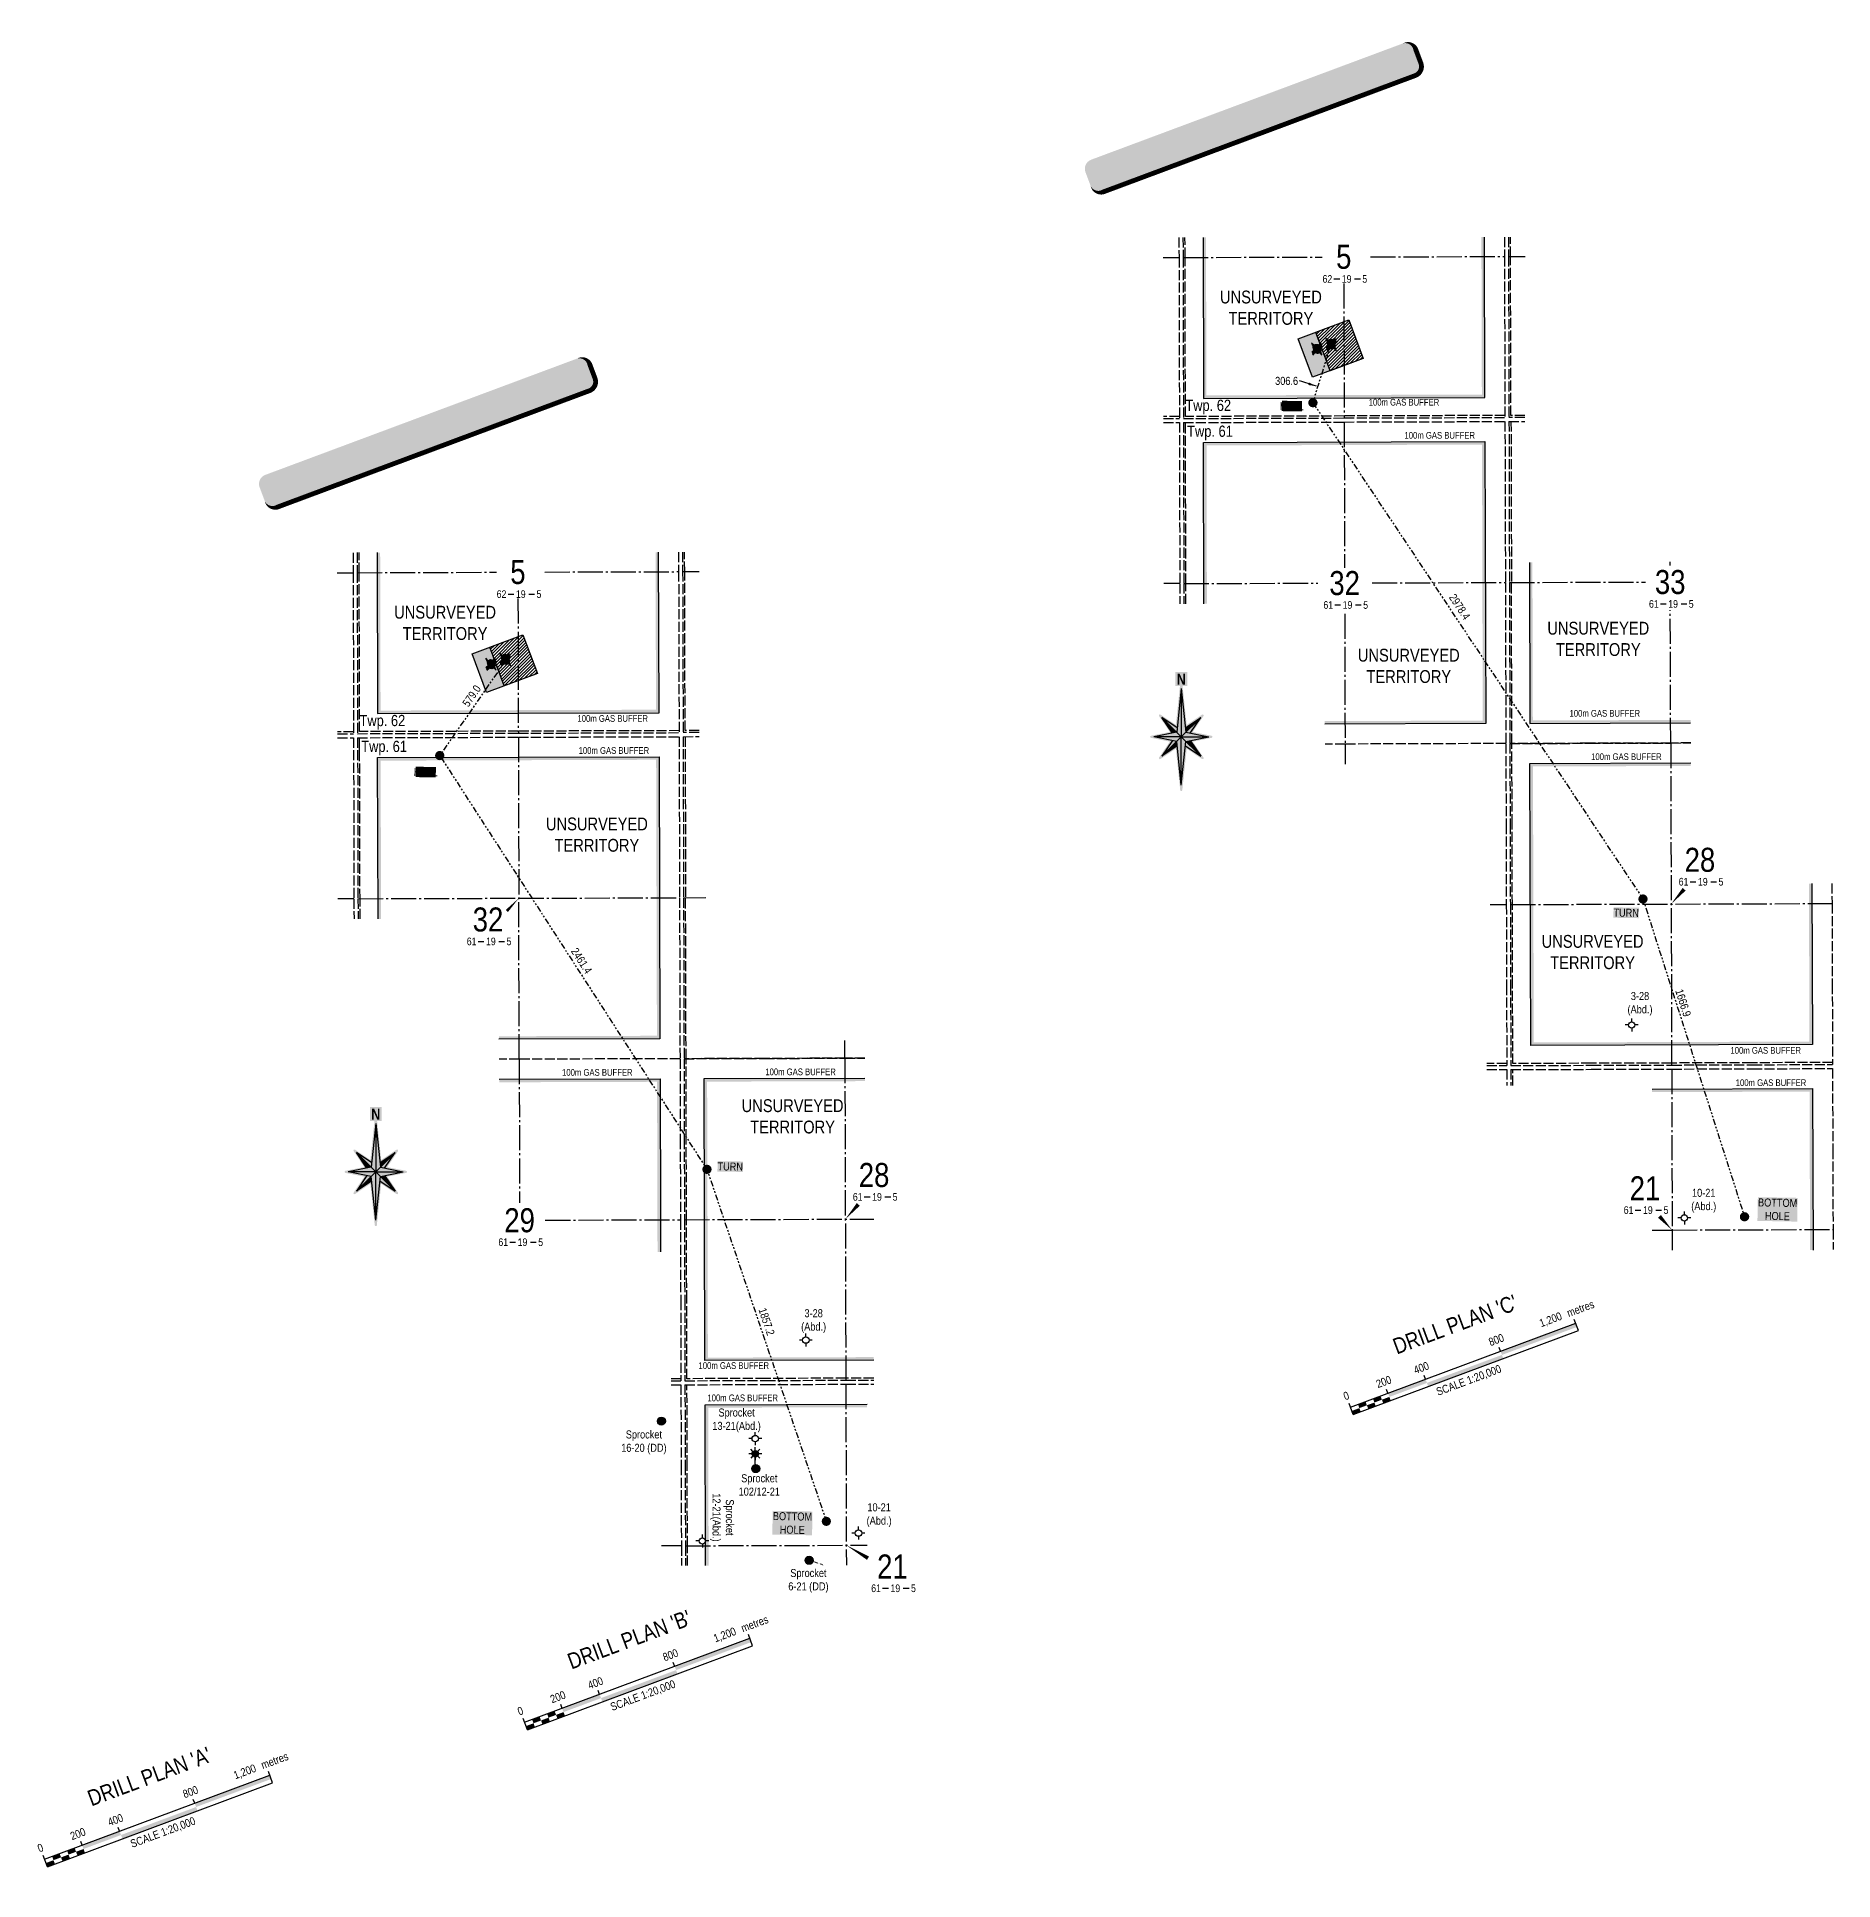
# Model space of a CAD drawing. Extents: x 508832 to 545988, y 6015023 to 6034705.
# Drawn here: x 528841 to 537809, y 6022462 to 6031669 of the extents above; entities that cross this region are included whole.
import ezdxf
from ezdxf.enums import TextEntityAlignment as Align

# ---------------------------------------------------------------- set-up
doc = ezdxf.new("R2010")
doc.units = 0
doc.header["$LTSCALE"] = 5
doc.header["$PDSIZE"] = 0.5
for name, pattern in [('foc-DOT', [1, 0.2, -0.8]), ('foc-DRILLPATH', [14.75, 6, -1.75, 1.75, -1.75, 1.75, -1.75]), ('foc-QUARTERLINE', [33, 25, -3, 2, -3]), ('foc-TRAV', [1.875, 1.25, -0.625]), ('foc-UNSURVEYED', [12.5, 10, -2.5])]:
    doc.linetypes.add(name, pattern=pattern)
for name, color, linetype in [('10', 1, 'Continuous'), ('9', 3, 'Continuous'), ('ABADATA-DRILL', 8, 'foc-DOT'), ('ABADATA-DRILL-T', 8, 'Continuous'), ('AS-TARGET-GAS', 182, 'Continuous'), ('AS-TARGET-GAS-H', 181, 'Continuous'), ('AS-UNDERLAY-H', 141, 'Continuous'), ('CG-NORTH', 7, 'Continuous'), ('D-TXT', 7, 'Continuous'), ('DETAIL-HZ-Existing', 8, 'foc-DOT'), ('DETAIL-T', 7, 'Continuous'), ('L-2', 7, 'Continuous'), ('L-BD', 7, 'Continuous'), ('L-MON', 1, 'Continuous'), ('L-QSEC', 8, 'foc-QUARTERLINE'), ('L-SECLBL', 7, 'Continuous'), ('L-UNS-T', 3, 'Continuous'), ('L-USEC', 7, 'foc-UNSURVEYED'), ('locations_3657e79d-6321-4', 7, 'Continuous'), ('P-PDRILLPATH', 12, 'foc-DRILLPATH'), ('P-PROPOSED', 10, 'Continuous'), ('P-PROPOSED-EXISTING-H', 59, 'Continuous'), ('P-PROPOSED-H', 21, 'Continuous'), ('P-TRAV', 4, 'foc-TRAV')]:
    doc.layers.add(name, color=color, linetype=linetype)
doc.styles.add('80', font='ARIALN.TTF', dxfattribs={"height": 10})
doc.styles.add('80CG', font='ARIALN.TTF', dxfattribs={"height": 10})
doc.styles.add('80L', font='ARIALN.TTF', dxfattribs={"height": 10})
doc.styles.add('BOLD', font='ARIALNB.TTF')
doc.styles.add('SIMPLEX', font='ARIALN.TTF')
doc.styles.get("Standard").update_dxf_attribs({"font": 'ARIALN.TTF'})
doc.dimstyles.new('Compass 5 000', dxfattribs={"dimscale": 5, "dimtxt": 9, "dimasz": 2, "dimexe": 0.2, "dimexo": 0.0625, "dimgap": 0.5, "dimtad": 0, "dimtih": 1, "dimtoh": 1, "dimzin": 0, "dimdsep": 46, "dimtxsty": '80CG', "dimcen": 0.1, "dimse1": 1, "dimse2": 1, "dimclrd": 256, "dimclrt": 256, "dimaunit": 1, "dimadec": 4, "dimazin": 0, "dimtfac": 0.06, "dimtofl": 0, "dimtmove": 0, "dimatfit": 1, "dimfxl": 0.2, "dimtolj": 1, "dimtzin": 0, "dimlwd": -1, "dimarcsym": 0})

# ---------------------------------------------------------------- blocks, each defined once
blk = doc.blocks.new('*U58')
at = {"color": 0}
for p, q in [((-150, 0), (-150, 15)), ((-150, 10), (150.2, 10)), ((-150, 0), (150.2, 0)), ((-100, 10), (-100, 15)), ((-50, 10), (-50, 15)), ((50, 10), (50, 15)), ((150.2, 0), (150.2, 15))]:
    blk.add_line(p, q, dxfattribs=at)
for points in [[(-150, 5), (-140, 5), (-150, 0), (-140, 0)], [(-140, 10), (-130, 10), (-140, 5), (-130, 5)], [(-130, 5), (-120, 5), (-130, 0), (-120, 0)], [(-120, 10), (-110, 10), (-120, 5), (-110, 5)], [(-110, 5), (-100, 5), (-110, 0), (-100, 0)], [(-100, 10), (-50, 10), (-100, 5), (-50, 5)], [(-50, 5), (50, 5), (-50, 0), (50, 0)], [(50, 10), (150.2, 10), (50, 5), (150.2, 5)]]:
    blk.add_solid(points, dxfattribs=at)
at = {"color": 0, "style": '80'}
blk.add_text('metres', height=10, dxfattribs=at).set_placement((162.2, 20), align=Align.CENTER)
at = {"color": 0, "char_height": 10, "style": '80'}
for s, insert, attachment_point in [('0', (-150, 30.2), 2), ('200', (-100, 30.2), 2), ('400', (-50, 30.2), 2), ('800', (50, 30.2), 2), ('1,200', (136.7, 30.2), 3), ('SCALE 1:20,000', (0.1, -5), 2)]:
    blk.add_mtext(s, dxfattribs=dict(at, insert=insert, attachment_point=attachment_point))
blk = doc.blocks.new('L-SECLBL')
at = {"layer": '9', "color": 7}
for p, q in [((-5.1, -27.8), (-12.3, -27.8)), ((20.7, -27.8), (13.5, -27.8))]:
    blk.add_line(p, q, dxfattribs=at)
at = {"layer": '10', "color": 2, "style": 'SIMPLEX'}
blk.add_attdef('SEC', text='', height=30, dxfattribs=at).set_placement((0, 0), align=Align.MIDDLE)
at = {"layer": '10', "color": 5, "style": '80L'}
blk.add_attdef('TWP', text='', height=9.5, dxfattribs=at).set_placement((-14.4, -27.4), align=Align.MIDDLE_RIGHT)
blk.add_attdef('RGE', text='', height=9.5, dxfattribs=at).set_placement((3.6, -27.4), align=Align.MIDDLE_CENTER)
blk.add_attdef('MER', text='', height=9.5, dxfattribs=at).set_placement((23.2, -27.4), align=Align.MIDDLE_LEFT)
blk = doc.blocks.new('Gabd')
for p, q in [((-0.81, 0), (-1.62, 0)), ((0, 0.81), (0, 1.62)), ((1.62, 0), (0.81, 0)), ((0, -0.81), (0, -1.62))]:
    blk.add_line(p, q)
blk.add_circle((0, 0), 0.8)
blk = doc.blocks.new('NORTH')
h = blk.add_hatch(color=141)
h.dxf.hatch_style = 1
edge = h.paths.add_edge_path()
edge.add_line((-2.5, 97.8), (-11.3, 97.8))
edge.add_line((-11.3, 97.8), (-11.3, 124.5))
edge.add_line((-11.3, 124.5), (11.4, 124.5))
edge.add_line((11.4, 124.5), (11.4, 97.8))
edge.add_line((11.4, 97.8), (2.5, 97.8))
edge.add_line((2.5, 97.8), (10.4, 22.8))
edge.add_line((10.4, 22.8), (39.9, 42.7))
edge.add_arc((41, 41), 2, -34, 124, ccw=False)
edge.add_line((42.7, 39.9), (22, 9.2))
edge.add_line((22, 9.2), (58.3, 2))
edge.add_arc((57.9, 0), 2, -78.6499, 78.6499, ccw=False)
edge.add_line((58.3, -2), (22, -9.2))
edge.add_line((22, -9.2), (42.7, -39.9))
edge.add_arc((41, -41), 2, -124, 34, ccw=False)
edge.add_line((39.9, -42.7), (10.4, -22.8))
edge.add_line((10.4, -22.8), (2, -102.6))
edge.add_arc((0, -102.4), 2, 186, 354, ccw=False)
edge.add_line((-2, -102.6), (-10.4, -22.8))
edge.add_line((-10.4, -22.8), (-39.9, -42.7))
edge.add_arc((-41, -41), 2, 146, 304, ccw=False)
edge.add_line((-42.7, -39.9), (-22, -9.2))
edge.add_line((-22, -9.2), (-58.3, -2))
edge.add_arc((-57.9, 0), 2, 101.3501, 258.6499, ccw=False)
edge.add_line((-58.3, 2), (-22, 9.2))
edge.add_line((-22, 9.2), (-42.7, 39.9))
edge.add_arc((-41, 41), 2, 56, 214, ccw=False)
edge.add_line((-39.9, 42.7), (-10.4, 22.8))
edge.add_line((-10.4, 22.8), (-2.5, 97.8))
at = {"linetype": 'Continuous'}
for points in [[(0, 92.8), (-8.8, 8.8), (0, 0)], [(-37.3, 37.3), (-17, 7.2), (-8.8, 8.8)], [(37.3, 37.3), (7.9, 17.5), (8.8, 8.8)], [(0, 0), (-52.8, 0), (-8.8, -8.8)], [(8.8, 8.8), (0, 0), (52.8, 0)], [(8.8, -8.8), (0, 0), (0, -92.8)], [(-7.9, -17.5), (-8.8, -8.8), (-37.3, -37.3)], [(17, -7.2), (8.8, -8.8), (37.3, -37.3)]]:
    blk.add_hatch(color=14, dxfattribs=at).paths.add_polyline_path(points)
at = {"color": 14, "linetype": 'Continuous'}
for p, q in [((0, 92.8), (-8.8, 8.8)), ((0, 92.8), (0, 0)), ((0, 92.8), (8.8, 8.8)), ((0, 0), (-37.3, 37.3)), ((-17, 7.2), (-37.3, 37.3)), ((-7.9, 17.5), (-37.3, 37.3)), ((0, 0), (37.3, 37.3)), ((7.9, 17.5), (37.3, 37.3)), ((17, 7.2), (37.3, 37.3)), ((-8.8, 8.8), (-52.8, 0)), ((0, 0), (-52.8, 0)), ((0, 0), (-37.3, -37.3)), ((0, 0), (37.3, -37.3)), ((0, -92.8), (0, 0)), ((0, 0), (52.8, 0)), ((8.8, 8.8), (52.8, 0)), ((-8.8, -8.8), (-52.8, 0)), ((-17, -7.2), (-37.3, -37.3)), ((-7.9, -17.5), (-37.3, -37.3)), ((0, -92.8), (-8.8, -8.8)), ((0, -92.8), (8.8, -8.8)), ((7.9, -17.5), (37.3, -37.3)), ((8.8, -8.8), (52.8, 0)), ((16.9, -7), (17, -7.2)), ((17, -7.2), (37.3, -37.3))]:
    blk.add_line(p, q, dxfattribs=at)
at = {"color": 14, "style": 'BOLD'}
blk.add_text('N', height=21.1, dxfattribs=at).set_placement((0, 110.6), align=Align.MIDDLE_CENTER)
blk = doc.blocks.new('*U62')
h = blk.add_hatch(color=255)
edge = h.paths.add_edge_path()
edge.add_line((-104, -11.5), (104, -11.5))
edge.add_arc((104, -5.5), 6, 270, 360)
edge.add_line((110, -5.5), (110, 4))
edge.add_arc((104, 4), 6, 0, 90)
edge.add_line((104, 10), (-104, 10))
edge.add_arc((-104, 4), 6, 90, 180)
edge.add_line((-110, 4), (-110, -5.5))
edge.add_arc((-104, -5.5), 6, 180, 270)
at = {"color": 14, "flags": 128}
blk.add_lwpolyline([(-104, -11.5, 3, 3, 0), (104, -11.5, 3, 3, 0.414214), (110, -5.5, 3, 3, 0), (110, 4, 3, 0, 0.414214), (104, 10, 0, 0, 0), (-104, 10, 0, 0, 0.414214), (-110, 4, 0, 0, 0), (-110, -5.5, 0, 3, 0.414214)], format="xyseb", close=True, dxfattribs=at)
at = {"color": 14, "lineweight": 30, "flags": 104}
blk.add_attdef('ENTER_TEXT', text='', height=10, dxfattribs=at).set_placement((0, 0), align=Align.MIDDLE_CENTER)
blk = doc.blocks.new('plbh')
at = {"layer": 'L-MON'}
h = blk.add_hatch(color=255, dxfattribs=at)
h.dxf.hatch_style = 1
edge = h.paths.add_edge_path()
edge.add_arc((0, 0), 1.16, 0, 360)
h = blk.add_hatch(color=256, dxfattribs=at)
h.dxf.hatch_style = 1
h.paths.add_polyline_path([(0.96, 0, 1), (-0.96, 0, 1)])
h.paths.add_polyline_path([(0.91, 0, 1), (-0.91, 0, 1)], flags=16)
h = blk.add_hatch(color=256, dxfattribs=at)
h.dxf.hatch_style = 1
h.paths.add_polyline_path([(0.45, 0, 1), (-0.45, 0, 1)])
h.paths.add_polyline_path([(0.4, 0, 1), (-0.4, 0, 1)], flags=16)
at = {"layer": 'L-MON', "color": 240}
for radius in [0.96, 0.91, 0.45, 0.4]:
    blk.add_circle((0, 0), radius, dxfattribs=at)
blk = doc.blocks.new('GAS')
h = blk.add_hatch(color=255)
h.dxf.hatch_style = 1
edge = h.paths.add_edge_path()
edge.add_arc((0, 0), 0.9, 0, 360)
for p, q in [((-0.81, 0), (-1.62, 0)), ((-0.57, 0.57), (-1.14, 1.14)), ((0, 0.81), (0, 1.62)), ((0.57, 0.57), (1.14, 1.14)), ((1.62, 0), (0.81, 0)), ((-0.57, -0.57), (-1.14, -1.14)), ((0, -0.81), (0, -1.62)), ((1.14, -1.14), (0.57, -0.57))]:
    blk.add_line(p, q)
blk.add_circle((0, 0), 0.8)
blk = doc.blocks.new('BH-Existing')
at = {"layer": 'DETAIL-HZ-Existing'}
h = blk.add_hatch(color=256, dxfattribs=at)
h.dxf.hatch_style = 1
edge = h.paths.add_edge_path()
edge.add_arc((0, 0), 0.5, 0, 360)
at = {"layer": 'AS-UNDERLAY-H'}
blk.add_circle((0, 0), 0.5, dxfattribs=at)
blk = doc.blocks.new('*U70')
h = blk.add_hatch(color=255)
edge = h.paths.add_edge_path()
edge.add_line((-104, -11.5), (104, -11.5))
edge.add_arc((104, -5.5), 6, 270, 360)
edge.add_line((110, -5.5), (110, 4))
edge.add_arc((104, 4), 6, 0, 90)
edge.add_line((104, 10), (-104, 10))
edge.add_arc((-104, 4), 6, 90, 180)
edge.add_line((-110, 4), (-110, -5.5))
edge.add_arc((-104, -5.5), 6, 180, 270)
at = {"color": 14, "flags": 128}
blk.add_lwpolyline([(-104, -11.5, 3, 3, 0), (104, -11.5, 3, 3, 0.414214), (110, -5.5, 3, 3, 0), (110, 4, 3, 0, 0.414214), (104, 10, 0, 0, 0), (-104, 10, 0, 0, 0.414214), (-110, 4, 0, 0, 0), (-110, -5.5, 0, 3, 0.414214)], format="xyseb", close=True, dxfattribs=at)
at = {"color": 14, "lineweight": 30, "flags": 104}
blk.add_attdef('ENTER_TEXT', text='', height=10, dxfattribs=at).set_placement((0, 0), align=Align.MIDDLE_CENTER)
blk = doc.blocks.new('WC')
at = {"layer": 'L-MON'}
h = blk.add_hatch(color=255, dxfattribs=at)
h.dxf.hatch_style = 1
edge = h.paths.add_edge_path()
edge.add_arc((0, 0), 0.9, 0, 360)
at = {"layer": 'L-MON', "color": 240, "flags": 128}
for points in [[(-0.62, 0.5), (-1.23, 1.12)], [(0.52, 0.61), (1.13, 1.21)], [(-1.18, -1.18), (-0.56, -0.57)], [(1.16, -1.18), (0.56, -0.57)]]:
    blk.add_lwpolyline(points, dxfattribs=at)
at = {"layer": 'L-MON', "color": 240}
for radius in [0.8, 0.373]:
    blk.add_circle((0, 0), radius, dxfattribs=at)

msp = doc.modelspace()

# ---------------------------------------------------------------- hatches: boundary and pattern name
at = {"layer": 'AS-TARGET-GAS-H'}
h = msp.add_hatch(color=256, dxfattribs=at)
h.dxf.hatch_style = 1
h.paths.add_polyline_path([(534677.74, 6030666.807), (534679.685, 6029877.669), (536054.916, 6029882.025), (536052.701, 6030668.279), (536067.693, 6030668.322), (536069.95, 6029867.08), (534664.73, 6029862.63), (534662.748, 6030666.77)], flags=17)
h = msp.add_hatch(color=256, dxfattribs=at)
h.dxf.hatch_style = 1
h.paths.add_polyline_path([(535270.66, 6028250.892), (535270.66, 6028235.9), (536074.539, 6028238.478), (536070.57, 6029647.079), (534665.273, 6029642.628), (534667.257, 6028837.063), (534682.249, 6028837.063), (534680.301, 6029627.684), (536055.621, 6029632.04), (536059.505, 6028253.422)])
h = msp.add_hatch(color=256, dxfattribs=at)
h.dxf.hatch_style = 1
h.paths.add_polyline_path([(530554.624, 6029092.539), (530556.569, 6028303.401), (531931.799, 6028307.757), (531929.584, 6029094.012), (531944.576, 6029094.054), (531946.834, 6028292.813), (530541.614, 6028288.362), (530539.632, 6029092.502)], flags=17)
h = msp.add_hatch(color=256, dxfattribs=at)
h.dxf.hatch_style = 1
h.paths.add_polyline_path([(536307.264, 6029043.472), (536292.272, 6029043.425), (536294.537, 6028239.184), (537097.38, 6028241.758), (537097.332, 6028256.75), (536309.487, 6028254.224)])
h = msp.add_hatch(color=256, dxfattribs=at)
h.dxf.hatch_style = 1
h.paths.add_polyline_path([(531147.543, 6026676.624), (531147.543, 6026661.632), (531951.422, 6026664.211), (531947.454, 6028072.812), (530542.156, 6028068.361), (530544.14, 6027262.796), (530559.132, 6027262.796), (530557.185, 6028053.417), (531932.504, 6028057.772), (531936.388, 6026679.155)])
h = msp.add_hatch(color=256, dxfattribs=at)
h.dxf.hatch_style = 1
h.paths.add_polyline_path([(537098.023, 6028026.875), (537097.979, 6028041.867), (536295.1, 6028039.292), (536299.069, 6026630.7), (537705.429, 6026635.266), (537702.88, 6027439.477), (537687.888, 6027439.429), (537690.389, 6026650.209), (536314.019, 6026645.74), (536310.134, 6028024.348)])
h = msp.add_hatch(color=256, dxfattribs=at)
h.dxf.hatch_style = 1
h.paths.add_polyline_path([(531939.429, 6025599.894), (531954.421, 6025599.894), (531953.97, 6025760.059), (531951.986, 6026464.325), (531149.157, 6026461.8), (531149.204, 6026446.808), (531937.036, 6026449.286), (531938.978, 6025760.017)])
h = msp.add_hatch(color=256, dxfattribs=at)
h.dxf.hatch_style = 1
h.paths.add_polyline_path([(533018.53, 6025059.168), (533018.53, 6025074.16), (532190.902, 6025071.473), (532187.017, 6026450.081), (532974.907, 6026452.607), (532974.862, 6026467.599), (532171.983, 6026465.024), (532175.953, 6025056.432)])
h = msp.add_hatch(color=256, dxfattribs=at)
h.dxf.hatch_style = 1
h.paths.add_polyline_path([(537693.371, 6025608.757), (537708.363, 6025608.757), (537706.09, 6026415.276), (536905.069, 6026412.739), (536905.069, 6026397.747), (537691.141, 6026400.237)])
h = msp.add_hatch(color=256, dxfattribs=at)
h.dxf.hatch_style = 1
h.paths.add_polyline_path([(532985.395, 6024824.124), (532985.395, 6024839.116), (532177.676, 6024836.558), (532179.31, 6024032.872), (532194.298, 6024032.914), (532192.705, 6024821.614)])
at = {"layer": 'P-PROPOSED-EXISTING-H'}
h = msp.add_hatch(dxfattribs=at)
h.set_pattern_fill('ANSI31', color=256, scale=3.496428)
h.set_pattern_definition([(45, (23539.623, 13088.726), (-7.849704354, 7.849704354), [])])
h.paths.add_polyline_path([(535297.443, 6030001), (535225.459, 6030193.896), (535390.73, 6030255.572), (535462.715, 6030062.677)])
h = msp.add_hatch(dxfattribs=at)
h.set_pattern_fill('ANSI31', color=256, scale=3.496428)
h.set_pattern_definition([(45, (19416.507, 11514.458), (-7.849704354, 7.849704354), [])])
h.paths.add_polyline_path([(531174.327, 6028426.733), (531102.342, 6028619.628), (531267.614, 6028681.304), (531339.599, 6028488.409)])
at = {"layer": 'P-PROPOSED-H'}
h = msp.add_hatch(color=256, dxfattribs=at)
h.dxf.hatch_style = 1
h.paths.add_polyline_path([(535225.459, 6030193.896), (535137.157, 6030160.943), (535209.128, 6029968.087), (535297.434, 6030001.025)])
h = msp.add_hatch(color=256, dxfattribs=at)
h.dxf.hatch_style = 1
h.paths.add_polyline_path([(531102.342, 6028619.628), (531014.041, 6028586.676), (531086.011, 6028393.819), (531174.317, 6028426.758)])

# ---------------------------------------------------------------- linework, layer by layer
at = {"layer": 'ABADATA-DRILL', "linetype": 'Continuous', "flags": 128}
msp.add_lwpolyline([(532427.401, 6024591.61), (532427.401, 6024591.61), (532427.151, 6024591.609), (532425.491, 6024591.424), (532423.862, 6024591.309), (532422.212, 6024591.185), (532421.144, 6024590.562), (532420.746, 6024589.65), (532420.179, 6024588.619), (532420.162, 6024587.679), (532420.694, 6024587.16), (532420.924, 6024587.081), (532421.193, 6024587.492), (532421.67, 6024588.303), (532421.737, 6024589.593), (532421.241, 6024591.532), (532421.184, 6024593.832), (532421.672, 6024594.583), (532422.4, 6024595.485), (532422.498, 6024595.945), (532422.058, 6024596.104), (532421.998, 6024596.134), (532421.907, 6024596.514), (532421.947, 6024596.544), (532422.017, 6024596.374), (532422.057, 6024596.244), (532422.108, 6024596.014), (532422.159, 6024595.694), (532422.25, 6024595.325), (532422.361, 6024594.855), (532422.513, 6024594.296), (532422.745, 6024593.576), (532423.068, 6024592.657), (532423.451, 6024591.618), (532423.794, 6024590.549), (532424.067, 6024589.48), (532424.423, 6024587.311), (532424.689, 6024585.322), (532425.005, 6024583.403), (532425.23, 6024581.383), (532425.366, 6024579.534), (532425.501, 6024577.764), (532425.527, 6024575.784), (532425.443, 6024573.574), (532425.3, 6024571.234), (532425.207, 6024568.903), (532425.183, 6024566.583), (532425.13, 6024564.283), (532425.106, 6024562.033), (532425.173, 6024559.883), (532425.279, 6024557.773), (532425.498, 6024554.694), (532425.666, 6024551.724), (532425.765, 6024548.595), (532425.874, 6024545.485), (532426.003, 6024542.415), (532426.142, 6024539.346), (532426.28, 6024536.556), (532426.436, 6024534.677), (532426.601, 6024532.917), (532426.623, 6024532.137), (532426.595, 6024531.497), (532426.576, 6024531.047), (532426.557, 6024530.687), (532426.558, 6024530.237), (532426.65, 6024529.697), (532426.792, 6024529.088), (532426.944, 6024528.408), (532427.126, 6024527.739), (532427.357, 6024527.119), (532427.549, 6024526.53), (532427.721, 6024525.92), (532427.923, 6024525.291), (532428.085, 6024524.661), (532428.206, 6024524.032), (532428.38, 6024522.782), (532428.452, 6024522.172), (532428.543, 6024521.673), (532428.907, 6024520.274), (532429.008, 6024519.934), (532429.11, 6024519.444), (532429.627, 6024516.986)], dxfattribs=at)
at = {"layer": 'ABADATA-DRILL', "flags": 128}
msp.add_lwpolyline([(532767.146, 6024034.655), (532766.138, 6024035.114), (532763.344, 6024036.275), (532760.601, 6024037.327), (532757.878, 6024038.329), (532755.165, 6024039.341), (532752.432, 6024040.373), (532749.769, 6024041.325), (532747.286, 6024042.217), (532744.963, 6024043.07), (532742.811, 6024043.854), (532740.679, 6024044.627), (532738.627, 6024045.391), (532736.604, 6024046.155), (532732.7, 6024047.653), (532728.995, 6024049.052), (532725.411, 6024050.411), (532722.057, 6024051.741), (532718.863, 6024053.012), (532715.88, 6024054.193), (532713.227, 6024055.185), (532710.934, 6024055.988), (532709.002, 6024056.662), (532707.331, 6024057.207), (532705.909, 6024057.653), (532704.749, 6024057.939), (532703.838, 6024058.146), (532703.057, 6024058.334), (532702.427, 6024058.422), (532702.127, 6024058.461), (532700.806, 6024058.717), (532699.896, 6024058.895), (532699.145, 6024059.082), (532698.495, 6024059.28), (532697.914, 6024059.389), (532697.334, 6024059.407), (532696.654, 6024059.295), (532696.265, 6024059.164)], dxfattribs=at)
at = {"layer": 'AS-TARGET-GAS', "flags": 128}
for points in [[(534662.748, 6030666.77), (534664.73, 6029862.63), (536069.95, 6029867.08), (536067.693, 6030668.322)], [(534667.257, 6028837.063), (534665.273, 6029642.628), (536070.57, 6029647.079), (536074.539, 6028238.478), (535270.66, 6028235.9)], [(530539.632, 6029092.502), (530541.614, 6028288.362), (531946.834, 6028292.813), (531944.576, 6029094.054)], [(536292.272, 6029043.425), (536294.537, 6028239.184), (537097.38, 6028241.758)], [(530544.14, 6027262.796), (530542.156, 6028068.361), (531947.454, 6028072.812), (531951.422, 6026664.211), (531147.543, 6026661.632)], [(537702.88, 6027439.477), (537705.429, 6026635.266), (536299.069, 6026630.7), (536295.1, 6028039.292), (537097.979, 6028041.867)], [(531149.157, 6026461.8), (531951.986, 6026464.325), (531953.97, 6025760.059), (531954.421, 6025599.894)], [(533018.53, 6025059.168), (532175.953, 6025056.432), (532171.983, 6026465.024), (532974.862, 6026467.599)], [(536905.069, 6026412.739), (537706.09, 6026415.276), (537708.363, 6025608.757)], [(532179.31, 6024032.872), (532177.676, 6024836.558), (532985.395, 6024839.116)]]:
    msp.add_lwpolyline(points, dxfattribs=at)
at = {"layer": 'L-BD', "linetype": 'Continuous', "flags": 128}
msp.add_lwpolyline([(531246.664, 6027366.264, 0, 14.992, 0), (531186.931, 6027302.208, 0, 0, 0)], format="xyseb", dxfattribs=at)
at = {"layer": 'L-QSEC'}
for p, q in [((534463.102, 6030566.262), (534542.939, 6030566.514)), ((534563.048, 6030566.577), (535257.827, 6030568.779)), ((535499.486, 6030569.544), (536167.911, 6030571.662)), ((536188.02, 6030571.726), (536270.752, 6030571.988)), ((535365.83, 6030436.911), (535367.603, 6029764.91)), ((535367.656, 6029744.801), (535369.579, 6029016.748)), ((530339.986, 6028991.994), (530419.822, 6028992.246)), ((530439.931, 6028992.31), (531134.711, 6028994.511)), ((531376.369, 6028995.277), (532044.795, 6028997.395)), ((532064.904, 6028997.459), (532147.635, 6028997.721)), ((531242.713, 6028862.644), (531244.486, 6028190.643)), ((534567.064, 6028937.967), (535235.696, 6028940.103)), ((535370.186, 6028787.035), (535371.905, 6028136.277)), ((531244.54, 6028170.534), (531246.664, 6027366.264)), ((530443.948, 6027363.699), (531246.664, 6027366.264)), ((531246.664, 6027366.264), (532049.384, 6027368.829)), ((531248.789, 6026562.01), (531246.664, 6027366.264))]:
    msp.add_line(p, q, dxfattribs=at)
at = {"layer": 'L-QSEC', "flags": 128}
for points in [[(536995.079, 6029028.039), (536995.027, 6029045.661)], [(535506.569, 6028940.969), (536172.501, 6028943.097)], [(536192.61, 6028943.154), (536871.307, 6028945.319)], [(534546.955, 6028937.917), (534467.119, 6028937.664)], [(536997.734, 6028141.491), (536995.746, 6028805.306)], [(535371.905, 6028136.277), (535372.169, 6028036.332)], [(536997.734, 6028141.491), (537002.547, 6026533.038)], [(530423.839, 6027363.649), (530344.002, 6027363.396)], [(532069.493, 6027368.886), (532179.867, 6027369.238)], [(536097.193, 6027334.35), (536177.032, 6027334.608)], [(536197.138, 6027334.672), (537803.141, 6027339.854)], [(532874.617, 6026567.224), (532874.354, 6026655.035)], [(531248.789, 6026562.01), (531250.682, 6025845.549)], [(532874.617, 6026567.224), (532879.431, 6024958.771)], [(537002.607, 6026512.932), (537002.846, 6026433.091)], [(537002.607, 6026512.932), (537002.846, 6026433.091)], [(537002.607, 6026512.932), (537005.015, 6025708.703)], [(531379.193, 6025758.163), (532053.915, 6025760.34)], [(532074.022, 6025760.405), (533018.53, 6025763.452)], [(531251.172, 6025659.815), (531251.178, 6025657.803)], [(536905.069, 6025708.377), (537005.015, 6025708.703)], [(537005.015, 6025708.703), (537808.302, 6025711.328)], [(537005.015, 6025708.703), (537005.314, 6025608.757)], [(532879.491, 6024938.665), (532882.199, 6024035)], [(532058.505, 6024131.745), (531958.604, 6024131.419)], [(532078.611, 6024131.811), (532985.395, 6024134.774)]]:
    msp.add_lwpolyline(points, dxfattribs=at)
at = {"layer": 'L-SECLBL', "flags": 128}
for points in [[(537000.14, 6027337.263, 0, 19.984, 0), (537064.802, 6027411.073, 0, 0, 0)], [(532877.024, 6025762.996, 0, 19.984, 0), (532941.685, 6025836.806, 0, 0, 0)], [(537005.015, 6025708.703, 0, 19.984, 0), (536941.731, 6025776.866, 0, 0, 0)], [(532881.898, 6024134.436, 0, 19.984, 0), (532990.328, 6024069.9, 0, 0, 0)]]:
    msp.add_lwpolyline(points, format="xyseb", dxfattribs=at)
at = {"layer": 'L-USEC'}
for p, q in [((534542.693, 6030666.46), (534542.939, 6030566.514)), ((534562.802, 6030666.523), (534563.048, 6030566.577)), ((534573.098, 6030566.609), (534572.852, 6030666.555)), ((536167.639, 6030668.603), (536167.911, 6030571.662)), ((536187.748, 6030668.631), (536188.02, 6030571.726)), ((536198.07, 6030571.757), (536197.798, 6030668.646)), ((534542.939, 6030566.514), (534544.922, 6029762.304)), ((534563.048, 6030566.577), (534565.031, 6029762.367)), ((534575.056, 6029772.449), (534573.098, 6030566.609)), ((536167.911, 6030571.662), (536170.178, 6029767.451)), ((536188.02, 6030571.726), (536190.287, 6029767.494)), ((536200.309, 6029777.597), (536198.07, 6030571.757)), ((534544.897, 6029772.354), (534465.061, 6029772.101)), ((535367.577, 6029774.96), (534575.056, 6029772.449)), ((536170.149, 6029777.501), (535367.577, 6029774.96)), ((536270.095, 6029777.818), (536200.309, 6029777.597)), ((534465.086, 6029762.051), (534544.922, 6029762.304)), ((534465.135, 6029741.942), (534544.972, 6029742.194)), ((534544.972, 6029742.194), (534546.955, 6028937.917)), ((534565.031, 6029762.367), (535367.592, 6029764.91)), ((534565.081, 6029742.258), (535367.656, 6029744.801)), ((534565.081, 6029742.258), (534567.064, 6028937.967)), ((534577.114, 6028938.014), (534575.13, 6029742.29)), ((535367.593, 6029764.91), (536170.178, 6029767.451)), ((535367.656, 6029744.801), (536170.235, 6029747.342)), ((536170.235, 6029747.342), (536172.501, 6028943.097)), ((536270.123, 6029767.747), (536190.287, 6029767.494)), ((536190.344, 6029747.405), (536270.18, 6029747.658)), ((536190.344, 6029747.405), (536192.61, 6028943.154)), ((536200.398, 6029747.417), (536202.664, 6028943.182)), ((530419.577, 6029092.192), (530419.822, 6028992.247)), ((530439.686, 6029092.256), (530439.931, 6028992.31)), ((530449.981, 6028992.342), (530449.736, 6029092.288)), ((532044.522, 6029094.336), (532044.795, 6028997.395)), ((532064.631, 6029094.364), (532064.904, 6028997.459)), ((532074.954, 6028997.49), (532074.681, 6029094.378)), ((530419.822, 6028992.247), (530421.805, 6028188.036)), ((530439.931, 6028992.31), (530441.914, 6028188.099)), ((530451.94, 6028198.181), (530449.981, 6028992.342)), ((532044.795, 6028997.395), (532047.061, 6028193.183)), ((532064.904, 6028997.459), (532067.17, 6028193.226)), ((532077.192, 6028203.329), (532074.954, 6028997.49)), ((536172.501, 6028943.097), (536174.766, 6028138.853)), ((536192.607, 6028943.154), (536194.873, 6028138.91)), ((534546.955, 6028937.917), (534547.204, 6028837.063)), ((534567.062, 6028937.967), (534567.31, 6028837.063)), ((534577.363, 6028837.063), (534577.114, 6028938.014)), ((530421.78, 6028198.086), (530341.944, 6028197.834)), ((530341.969, 6028187.784), (530421.805, 6028188.036)), ((530342.019, 6028167.675), (530421.855, 6028167.927)), ((530421.855, 6028167.927), (530422.052, 6028088.09)), ((530421.855, 6028167.927), (530423.839, 6027363.649)), ((530441.914, 6028188.099), (531244.476, 6028190.643)), ((530441.964, 6028167.99), (531244.54, 6028170.534)), ((530441.964, 6028167.99), (530442.161, 6028088.154)), ((530441.964, 6028167.99), (530443.948, 6027363.699)), ((531244.46, 6028200.692), (530451.94, 6028198.181)), ((530452.211, 6028088.185), (530452.014, 6028168.022)), ((530453.998, 6027363.746), (530452.014, 6028168.022)), ((532047.033, 6028203.233), (531244.46, 6028200.692)), ((531244.476, 6028190.643), (532047.061, 6028193.183)), ((531244.54, 6028170.534), (532047.118, 6028173.074)), ((532047.118, 6028173.074), (532049.384, 6027368.829)), ((532147.007, 6028193.479), (532067.17, 6028193.226)), ((532067.227, 6028173.137), (532147.063, 6028173.39)), ((532067.227, 6028173.137), (532069.493, 6027368.886)), ((532146.978, 6028203.55), (532077.192, 6028203.329)), ((532077.282, 6028173.149), (532079.548, 6027368.914)), ((535371.905, 6028136.277), (535271.96, 6028135.957)), ((536174.766, 6028138.853), (535371.905, 6028136.277)), ((536596.297, 6028140.204), (536194.873, 6028138.917)), ((536194.873, 6028138.917), (536596.297, 6028140.204)), ((536194.873, 6028138.91), (536196.005, 6027736.787)), ((536997.734, 6028141.491), (536596.297, 6028140.204)), ((536596.297, 6028140.204), (536997.734, 6028141.491)), ((537097.679, 6028141.812), (536997.734, 6028141.491)), ((536997.734, 6028141.491), (537097.679, 6028141.812)), ((536196.005, 6027736.787), (536197.138, 6027334.665)), ((537802.824, 6027439.8), (537803.141, 6027339.854)), ((530423.839, 6027363.649), (530424.087, 6027262.796)), ((530443.945, 6027363.699), (530444.194, 6027262.796)), ((530454.246, 6027262.796), (530453.998, 6027363.746)), ((532049.384, 6027368.829), (532051.65, 6026564.585)), ((532069.49, 6027368.886), (532071.756, 6026564.642)), ((536177.032, 6027334.608), (536178.166, 6026932.481)), ((536197.138, 6027334.665), (536198.272, 6026932.537)), ((536208.325, 6026932.578), (536207.19, 6027334.705)), ((537803.141, 6027339.854), (537804.416, 6026937.745)), ((536178.166, 6026932.481), (536179.299, 6026530.364)), ((536198.272, 6026932.537), (536199.405, 6026530.429)), ((536209.429, 6026540.514), (536208.325, 6026932.578)), ((537804.416, 6026937.745), (537805.691, 6026535.645)), ((531248.789, 6026562.01), (531148.843, 6026561.69)), ((532051.65, 6026564.585), (531248.789, 6026562.01)), ((532473.18, 6026565.937), (532071.756, 6026564.65)), ((532071.756, 6026564.65), (532473.18, 6026565.937)), ((532071.756, 6026564.642), (532072.889, 6026162.519)), ((532874.617, 6026567.224), (532473.18, 6026565.937)), ((532473.18, 6026565.937), (532874.617, 6026567.224)), ((532974.563, 6026567.544), (532874.617, 6026567.224)), ((532874.617, 6026567.224), (532974.563, 6026567.544)), ((536179.271, 6026540.417), (536079.317, 6026540.092)), ((536079.345, 6026530.039), (536179.299, 6026530.364)), ((536079.401, 6026509.933), (536179.356, 6026510.258)), ((536179.356, 6026510.258), (536179.581, 6026430.418)), ((536199.405, 6026530.429), (536600.963, 6026531.734)), ((536199.462, 6026510.323), (536601.028, 6026511.628)), ((536199.462, 6026510.323), (536199.687, 6026430.483)), ((536600.941, 6026541.787), (536209.429, 6026540.514)), ((536209.739, 6026430.516), (536209.514, 6026510.356)), ((537002.517, 6026543.09), (536600.941, 6026541.787)), ((536600.963, 6026531.734), (537002.542, 6026533.038)), ((536601.028, 6026511.628), (537002.607, 6026512.932)), ((537404.088, 6026544.394), (537002.517, 6026543.09)), ((537002.542, 6026533.038), (537404.115, 6026534.341)), ((537002.607, 6026512.932), (537404.18, 6026514.235)), ((537805.66, 6026545.697), (537404.088, 6026544.394)), ((537404.115, 6026534.341), (537805.691, 6026535.645)), ((537404.18, 6026514.235), (537805.755, 6026515.539)), ((537805.755, 6026515.539), (537807.028, 6026113.434)), ((532072.889, 6026162.519), (532074.022, 6025760.397)), ((537807.028, 6026113.434), (537808.302, 6025711.328)), ((532053.915, 6025760.34), (532055.05, 6025358.213)), ((532074.022, 6025760.397), (532075.156, 6025358.27)), ((532085.208, 6025358.311), (532084.074, 6025760.437)), ((537808.302, 6025711.328), (537808.619, 6025611.383)), ((532055.05, 6025358.213), (532056.182, 6024956.097)), ((532075.156, 6025358.27), (532076.289, 6024956.162)), ((532086.313, 6024966.247), (532085.208, 6025358.311)), ((532056.154, 6024966.149), (532006.686, 6024965.988)), ((532056.154, 6024966.149), (532006.686, 6024965.988)), ((532006.686, 6024955.936), (532056.182, 6024956.097)), ((532006.686, 6024955.936), (532056.182, 6024956.097)), ((532006.686, 6024935.829), (532056.239, 6024935.99)), ((532006.686, 6024935.829), (532056.239, 6024935.99)), ((532006.686, 6024935.829), (532056.239, 6024935.99)), ((532056.239, 6024935.99), (532057.372, 6024533.868)), ((532076.289, 6024956.162), (532477.846, 6024957.466)), ((532076.345, 6024936.056), (532477.911, 6024937.36)), ((532076.345, 6024936.047), (532077.478, 6024533.925)), ((532477.824, 6024967.52), (532086.313, 6024966.247)), ((532087.53, 6024533.967), (532086.397, 6024936.088)), ((532879.4, 6024968.823), (532477.824, 6024967.52)), ((532477.846, 6024957.466), (532879.425, 6024958.771)), ((532477.911, 6024937.36), (532879.491, 6024938.665)), ((533018.53, 6024969.274), (532879.4, 6024968.823)), ((532879.425, 6024958.771), (533018.53, 6024959.222)), ((532879.491, 6024938.665), (533018.53, 6024939.116)), ((532057.372, 6024533.868), (532058.505, 6024131.745)), ((532077.478, 6024533.925), (532078.611, 6024131.802)), ((532088.663, 6024131.843), (532087.53, 6024533.967)), ((532058.505, 6024131.745), (532058.784, 6024032.532)), ((532078.611, 6024131.802), (532078.89, 6024032.589))]:
    msp.add_line(p, q, dxfattribs=at)
for points in [[(536204.925, 6028138.95), (536202.66, 6028943.193)], [(536174.766, 6028138.853), (536175.899, 6027736.73), (536177.032, 6027334.608)], [(536207.19, 6027334.705), (536206.059, 6027736.828), (536204.925, 6028138.95)], [(532081.809, 6026564.682), (532079.543, 6027368.925)], [(532051.65, 6026564.585), (532052.783, 6026162.463), (532053.915, 6025760.34)], [(532084.074, 6025760.437), (532082.942, 6026162.561), (532081.809, 6026564.682)], [(532088.942, 6024032.617), (532088.663, 6024131.843)]]:
    msp.add_lwpolyline(points, dxfattribs=at)
at = {"layer": 'locations_3657e79d-6321-4', "linetype": 'Continuous'}
msp.add_point((532429.635, 6024516.956), dxfattribs=at)
at = {"layer": 'P-PDRILLPATH', "flags": 128}
for points in [[(535211.37, 6029841.146), (535303.023, 6030133.508)], [(535211.37, 6029841.146), (536859.339, 6027362.192), (537366.317, 6025775.223)], [(531181.626, 6028554.634), (530852.252, 6028078.888), (532186.228, 6026011.929), (532782.205, 6024253.966)]]:
    msp.add_lwpolyline(points, dxfattribs=at)
at = {"layer": 'P-PROPOSED', "flags": 128}
for points in [[(535209.128, 6029968.087), (535137.157, 6030160.943), (535390.73, 6030255.572), (535462.715, 6030062.677)], [(535297.443, 6030001), (535225.459, 6030193.896), (535390.73, 6030255.572), (535462.715, 6030062.677)], [(531086.011, 6028393.819), (531014.041, 6028586.676), (531267.614, 6028681.304), (531339.599, 6028488.409)], [(531174.327, 6028426.733), (531102.342, 6028619.628), (531267.614, 6028681.304), (531339.599, 6028488.409)]]:
    msp.add_lwpolyline(points, close=True, dxfattribs=at)
at = {"layer": 'P-TRAV'}
for p, q in [((535297.443, 6030001), (535225.459, 6030193.896)), ((531174.327, 6028426.733), (531102.342, 6028619.628))]:
    msp.add_line(p, q, dxfattribs=at)

# ---------------------------------------------------------------- block references
at = {"xscale": 7.995701400107452, "yscale": 7.995701400107452, "zscale": 7.995701400107452, "rotation": 20.46460432214684}
for name, p in [('*U70', (534911.082, 6031270.748)), ('*U62', (530787.965, 6029696.48))]:
    msp.add_blockref(name, p, dxfattribs=at)
at = {"layer": 'ABADATA-DRILL-T'}
for name, p, xscale, yscale, zscale in [('Gabd', (536802.934, 6026733.228), 19.99999949999995, 19.99999949999995, 19.99999949999995), ('Gabd', (537065.814, 6025769.233), 20, 20, 20), ('Gabd', (532679.817, 6025158.961), 19.989254, 19.989254, 19.989254), ('Gabd', (532427.378, 6024667.048), 20, 20, 20), ('GAS', (532427.401, 6024591.61), 19.989254, 19.989254, 19.989254), ('Gabd', (532163.279, 6024155.801), 20, 20, 20), ('Gabd', (532942.697, 6024194.966), 20, 20, 20)]:
    msp.add_blockref(name, p, dxfattribs=dict(at, xscale=xscale, yscale=yscale, zscale=zscale))
at = {"layer": 'CG-NORTH', "xscale": 2.598602955034922, "yscale": 2.598602955034922, "zscale": 2.598602955034922}
for p in [(534554.226, 6028172.473), (530532.868, 6025999.463)]:
    msp.add_blockref('NORTH', p, dxfattribs=at)
at = {"layer": 'DETAIL-HZ-Existing', "xscale": 40, "yscale": 40, "zscale": 40}
for p in [(531958.545, 6024754.475), (532429.627, 6024516.986), (532696.265, 6024059.164)]:
    msp.add_blockref('BH-Existing', p, dxfattribs=at)
at = {"layer": 'L-2', "rotation": 20.4646043222076}
for p, xscale, yscale, zscale in [((535974.864, 6024996.41), 3.997850700053729, 3.997850700053729, 3.997850700053729), ((531851.747, 6023422.142), 3.997850700053729, 3.997850700053729, 3.997850700053729), ((529455.315, 6022738.345), 3.997750853729994, 3.997750853729994, 3.997750853729994)]:
    msp.add_blockref('*U58', p, dxfattribs=dict(at, xscale=xscale, yscale=yscale, zscale=zscale))
at = {"layer": 'L-MON', "color": 2, "linetype": 'Continuous', "xscale": 19.989254, "yscale": 19.989254, "zscale": 19.989254}
for p in [(535229.356, 6030116.514), (535231.074, 6030111.907), (535232.786, 6030107.297), (535234.511, 6030102.692), (531106.239, 6028542.247), (531107.958, 6028537.639), (531109.67, 6028533.03), (531111.394, 6028528.425)]:
    msp.add_blockref('WC', p, dxfattribs=at)
at = {"layer": 'L-MON', "xscale": 19.989254, "yscale": 19.989254, "zscale": 19.989254}
for p in [(535299.585, 6030142.722), (535301.304, 6030138.115), (535303.023, 6030133.508), (535304.743, 6030128.901), (535306.462, 6030124.294), (531176.468, 6028568.455), (531178.188, 6028563.848), (531179.907, 6028559.241), (531181.626, 6028554.634), (531183.345, 6028550.027)]:
    msp.add_blockref('WC', p, dxfattribs=at)
at = {"layer": 'L-MON', "linetype": 'Continuous', "xscale": 19.989254, "yscale": 19.989254, "zscale": 19.989254}
for p in [(535211.37, 6029841.146), (530852.252, 6028078.888), (536859.339, 6027362.192), (532186.228, 6026011.929), (537366.317, 6025775.223), (532782.205, 6024253.966)]:
    msp.add_blockref('plbh', p, dxfattribs=at)
at = {"layer": 'L-SECLBL', "color": 2}
for p, xscale, yscale, zscale, values in [((535365.481, 6030569.12), 3.9978508, 3.9978508, 3, {'SEC': '5', 'TWP': '62', 'RGE': '19', 'MER': '5'}), ((531242.364, 6028994.852), 3.9978508, 3.9978508, 3, {'SEC': '5', 'TWP': '62', 'RGE': '19', 'MER': '5'}), ((535369.781, 6028940.532), 3.9978508, 3.9978508, 3, {'SEC': '32', 'TWP': '61', 'RGE': '19', 'MER': '5'}), ((536995.326, 6028945.715), 3.9978508, 3.9978508, 3, {'SEC': '33', 'TWP': '61', 'RGE': '19', 'MER': '5'}), ((537143.724, 6027558.181), 3.999000000000001, 3.999000000000001, 3.999000000000001, {'SEC': '28', 'TWP': '61', 'RGE': '19', 'MER': '5'}), ((531093.062, 6027260.089), 3.9978508, 3.9978508, 3.9978508, {'SEC': '32', 'TWP': '61', 'RGE': '19', 'MER': '5'}), ((533020.607, 6025983.913), 3.999000000000001, 3.999000000000001, 3.999000000000001, {'SEC': '28', 'TWP': '61', 'RGE': '19', 'MER': '5'}), ((536869.308, 6025918.14), 4, 4, 4, {'SEC': '21', 'TWP': '61', 'RGE': '19', 'MER': '5'}), ((531250.914, 6025757.749), 3.999000000000001, 3.999000000000001, 3.999000000000001, {'SEC': '29', 'TWP': '61', 'RGE': '19', 'MER': '5'}), ((533112.246, 6024029.137), 4, 4, 4, {'SEC': '21', 'TWP': '61', 'RGE': '19', 'MER': '5'})]:
    msp.add_blockref('L-SECLBL', p, dxfattribs=dict(at, xscale=xscale, yscale=yscale, zscale=zscale)).add_auto_attribs(values)

# ---------------------------------------------------------------- texts
at = {"color": 14, "char_height": 39.9785, "attachment_point": 5, "rotation": 358.9862925, "style": '80L', "bg_fill": 1, "box_fill_scale": 1.15, "bg_fill_color": 255, "bg_fill_transparency": 0}
for s, width, insert in [('\\pxqc;HEEL', 88.73139, (535106.435, 6029824.232)), ('\\pxqc;HEEL', 88.73139, (530782.275, 6027996.327)), ('TURN', 114.68877, (536775.373, 6027293.31)), ('TURN', 114.68877, (532302.402, 6026025.815)), ('BOTTOM\\PHOLE', 186.54003, (537531.123, 6025811.746)), ('BOTTOM\\PHOLE', 186.54003, (532612.741, 6024245.005))]:
    msp.add_mtext_dynamic_manual_height_columns(s, width=width, gutter_width=47.5, heights=[0], dxfattribs=dict(at, insert=insert))
at = {"layer": 'ABADATA-DRILL-T', "attachment_point": 1, "style": '80L'}
for s, width, gutter_width, insert, char_height in [('\\pxqc;3-28 (Abd.)', 122.45761, 200.108, (536783.313, 6026897.814), 40), ('\\pxqc;10-21\\P(Abd.)', 122.39181, 200.108, (537101.53, 6025914.828), 40), ('\\pxqc;3-28 (Abd.)', 114.80401, 187.601, (532661.422, 6025313.26), 39.97851), ('\\pxqc;Sprocket\\P13-21(Abd.)', 239.71024, 200.108, (532214.182, 6024817.352), 40), ('\\pxqc;Sprocket\\P102/12-21', 204.35634, 200, (532345.236, 6024488.96), 39.97851), ('\\pxqc;10-21\\P(Abd.)', 122.39181, 200.108, (532984.518, 6024343.961), 40), ('\\pxqc;Sprocket\\P6-21 (DD)', 238.47922, 50.027, (532573.513, 6024015.72), 40)]:
    msp.add_mtext_dynamic_manual_height_columns(s, width=width, gutter_width=gutter_width, heights=[0], dxfattribs=dict(at, insert=insert, char_height=char_height))
at = {"layer": 'ABADATA-DRILL-T', "insert": (532320.594, 6024393.072), "char_height": 40, "attachment_point": 1, "rotation": 270, "style": '80L'}
msp.add_mtext_dynamic_manual_height_columns('\\pxqc;Sprocket\\P12-21(Abd.)', width=239.71024, gutter_width=200.108, heights=[0], dxfattribs=at)
at = {"layer": 'AS-TARGET-GAS', "attachment_point": 1, "style": '80L'}
for width, gutter_width, insert, char_height in [(352.14033, 159.336, (535490.003, 6029860.516), 33.52643), (352.14905, 159.34, (535668.65, 6029695.179), 33.52726), (352.14905, 159.34, (536492.818, 6028306.523), 33.52726), (352.14033, 159.336, (531539.712, 6028280.968), 33.52643), (352.14905, 159.34, (531545.533, 6028120.911), 33.52726), (352.14905, 159.34, (536600.616, 6028089.942), 33.52726), (352.14905, 159.34, (537296.121, 6026622.957), 33.52726), (352.14826, 159.34, (531462.782, 6026513.038), 33.52718), (352.14905, 159.34, (532477.499, 6026515.674), 33.52726), (352.14826, 159.34, (537322.389, 6026461.563), 33.52718), (352.14905, 159.34, (532144.106, 6025048.689), 33.52726), (352.14826, 159.34, (532188.515, 6024887.262), 33.52718)]:
    msp.add_mtext_dynamic_manual_height_columns('\\pxt14;100m GAS BUFFER', width=width, gutter_width=gutter_width, heights=[0], dxfattribs=dict(at, insert=insert, char_height=char_height))
at = {"layer": 'D-TXT', "color": 3, "char_height": 55.9986, "attachment_point": 1, "style": '80L'}
for s, width, insert in [('Twp. 62', 235.24706, (534574.702, 6029856.023)), ('Twp. 61', 237.80814, (534583.481, 6029726.845)), ('Twp. 62', 235.24706, (530451.586, 6028281.756)), ('Twp. 61', 237.80814, (530460.364, 6028152.578))]:
    msp.add_mtext_dynamic_manual_height_columns(s, width=width, gutter_width=189.995, heights=[0], dxfattribs=dict(at, insert=insert))
at = {"layer": 'DETAIL-HZ-Existing', "insert": (531701.279, 6024707.901), "char_height": 40, "attachment_point": 1, "style": '80L'}
msp.add_mtext_dynamic_manual_height_columns('\\pxqc;Sprocket\\P16-20 (DD)', width=340.16316, gutter_width=50, heights=[0], dxfattribs=at)
at = {"layer": 'DETAIL-T', "color": 3, "attachment_point": 1, "rotation": 20.4646043, "style": '80CG'}
for s, insert, char_height, width in [("\\pxqc;DRILL PLAN 'C'", (535454.911, 6025106.575), 79.95701, 965.41059), ("\\pxqc;DRILL PLAN 'B'", (531331.795, 6023532.308), 79.95701, 965.41059), ("\\pxqc;DRILL PLAN 'A'", (528935.375, 6022848.508), 79.95502, 965.38648)]:
    msp.add_mtext(s, dxfattribs=dict(at, insert=insert, char_height=char_height, width=width))
at = {"layer": 'L-BD', "linetype": 'Continuous', "style": '80L'}
msp.add_text('306.6', height=39.9785, dxfattribs=at).set_placement((535080.153, 6029950.338), align=Align.MIDDLE)
for s, rotation, p in [('2978.4', 303.6153, (535944.34, 6028821.742)), ('2461.4', 302.8374, (531560.262, 6027053.622)), ('1666.9', 287.7168, (537060.249, 6026843.545)), ('1857.2', 288.7275, (532484.269, 6025251.344))]:
    msp.add_text(s, height=39.9785, rotation=rotation, dxfattribs=at).set_placement(p, align=Align.MIDDLE)
at = {"layer": 'L-UNS-T', "color": 3, "char_height": 63.96401, "attachment_point": 5, "style": '80L'}
for insert in [(535001.848, 6030315.354), (530878.732, 6028741.086), (536636.254, 6028661.172), (535690.028, 6028526.394), (531636.746, 6027683.474), (536607.755, 6027096.855), (532613.687, 6026276.265)]:
    msp.add_mtext_dynamic_manual_height_columns('\\pxqc;UNSURVEYED TERRITORY', width=505.64237, gutter_width=189.995, heights=[0], dxfattribs=dict(at, insert=insert))

# ---------------------------------------------------------------- leaders
at = {"layer": 'L-BD', "color": 6, "linetype": 'Continuous', "path_type": 1}
msp.add_leader([(535228.776, 6029924.217), (535145.24, 6029949.826)], dimstyle='Compass 5 000', override={"dimasz": 8, "dimgap": 0.5, "dimtad": 0}, dxfattribs=at)

# ---------------------------------------------------------------- next in the draw order: texts
at = {"layer": 'L-BD', "linetype": 'Continuous', "insert": (530994.882, 6028388.337), "char_height": 39.9785, "width": 112.75412, "attachment_point": 2, "rotation": 55.3039, "style": '80L', "bg_fill": 3, "box_fill_scale": 1.15, "bg_fill_color": 256, "bg_fill_true_color": 256, "bg_fill_transparency": 0}
msp.add_mtext('579.0', dxfattribs=at)

doc.saveas('drawing.dxf')
